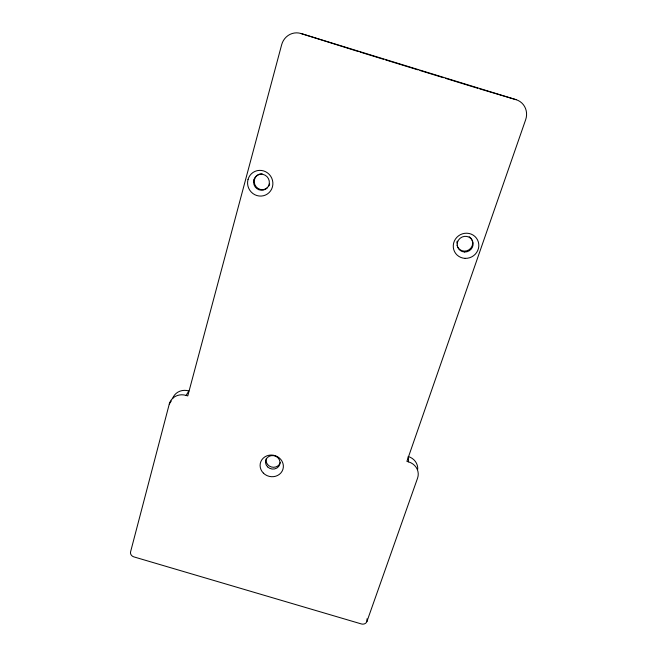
<?xml version="1.0" encoding="UTF-8"?>
<svg xmlns="http://www.w3.org/2000/svg" width="657" height="657" viewBox="0 0 657 657"><rect width="100%" height="100%" fill="white"/><g stroke="black" fill="none" stroke-linecap="round" stroke-linejoin="round"><path stroke-width="0.99" d="M171.296 401L169.284 404.03L130.579 551.823A4.451 3.917 22.2 0 0 133.839 556.873L361.416 623.953A4.418 3.885 6.1 0 0 366.926 621.514L367 618.804M366.926 621.514L417.573 478.132A13.961 12.869 1.1 0 0 408.564 461.871L408.194 456.5A13.764 12.713 1 0 1 417.737 469.295M169.284 404.03A14.052 12.984 26.7 0 1 186.087 395.407L188.879 390.956A13.846 12.82 26.8 0 0 172.545 398.676M408.564 461.871L406.897 461.37L525.657 119.73A16.359 15.472 -54.5 0 0 516.098 99.683L479.676 88.859M186.087 395.407L187.771 395.908L281.648 44.758A16.45 15.612 87 0 1 300.98 33.507L516.098 99.683M358.147 51.476L300.98 33.507M360.102 52.075L383.631 59.319M385.585 59.918L417.934 69.864M419.889 70.471L443.409 77.707M445.372 78.306L477.713 88.26M469.18 236.725A8.007 7.728 -31.9 0 1 469.164 249.693A8.007 7.728 -31.9 0 1 456.985 245.118M456.845 243.09A8.007 7.728 -31.9 0 1 457.247 241.078M280.243 462.635A7.268 6.71 15.3 0 1 271.341 466.971A7.268 6.71 15.3 0 1 266.315 458.487M267.596 187.549A8.04 7.81 62.2 0 1 254.801 184.543A8.04 7.81 62.2 0 1 262.135 173.735M269.657 184.042A8.04 7.81 62.2 0 1 268.853 185.939M464.639 252.001A8.048 7.769 -31.7 0 0 472.334 240.487A8.048 7.769 -31.7 0 0 458.561 239.986A8.048 7.769 -31.7 0 0 464.639 252.001M263.4 473.13A11.703 10.783 15.2 0 0 282.937 469.262A11.703 10.783 15.2 0 0 268.869 455.268A11.703 10.783 15.2 0 0 263.4 473.13M465.148 258.357A12.902 12.458 -31.4 0 0 477.524 239.912A12.902 12.458 -31.4 0 0 455.432 239.091A12.902 12.458 -31.4 0 0 465.148 258.357M248.026 179.492A12.951 12.582 61.5 0 0 263.408 195.753A12.951 12.582 61.5 0 0 269.255 174.425A12.951 12.582 61.5 0 0 248.026 179.492M267.571 466.848A7.301 6.734 15.3 0 0 279.759 464.417A7.301 6.734 15.3 0 0 270.971 455.687A7.301 6.734 15.3 0 0 267.571 466.848M253.857 179.903A8.081 7.843 62 0 0 263.457 190.037A8.081 7.843 62 0 0 267.095 176.733A8.081 7.843 62 0 0 253.857 179.903"/></g></svg>
